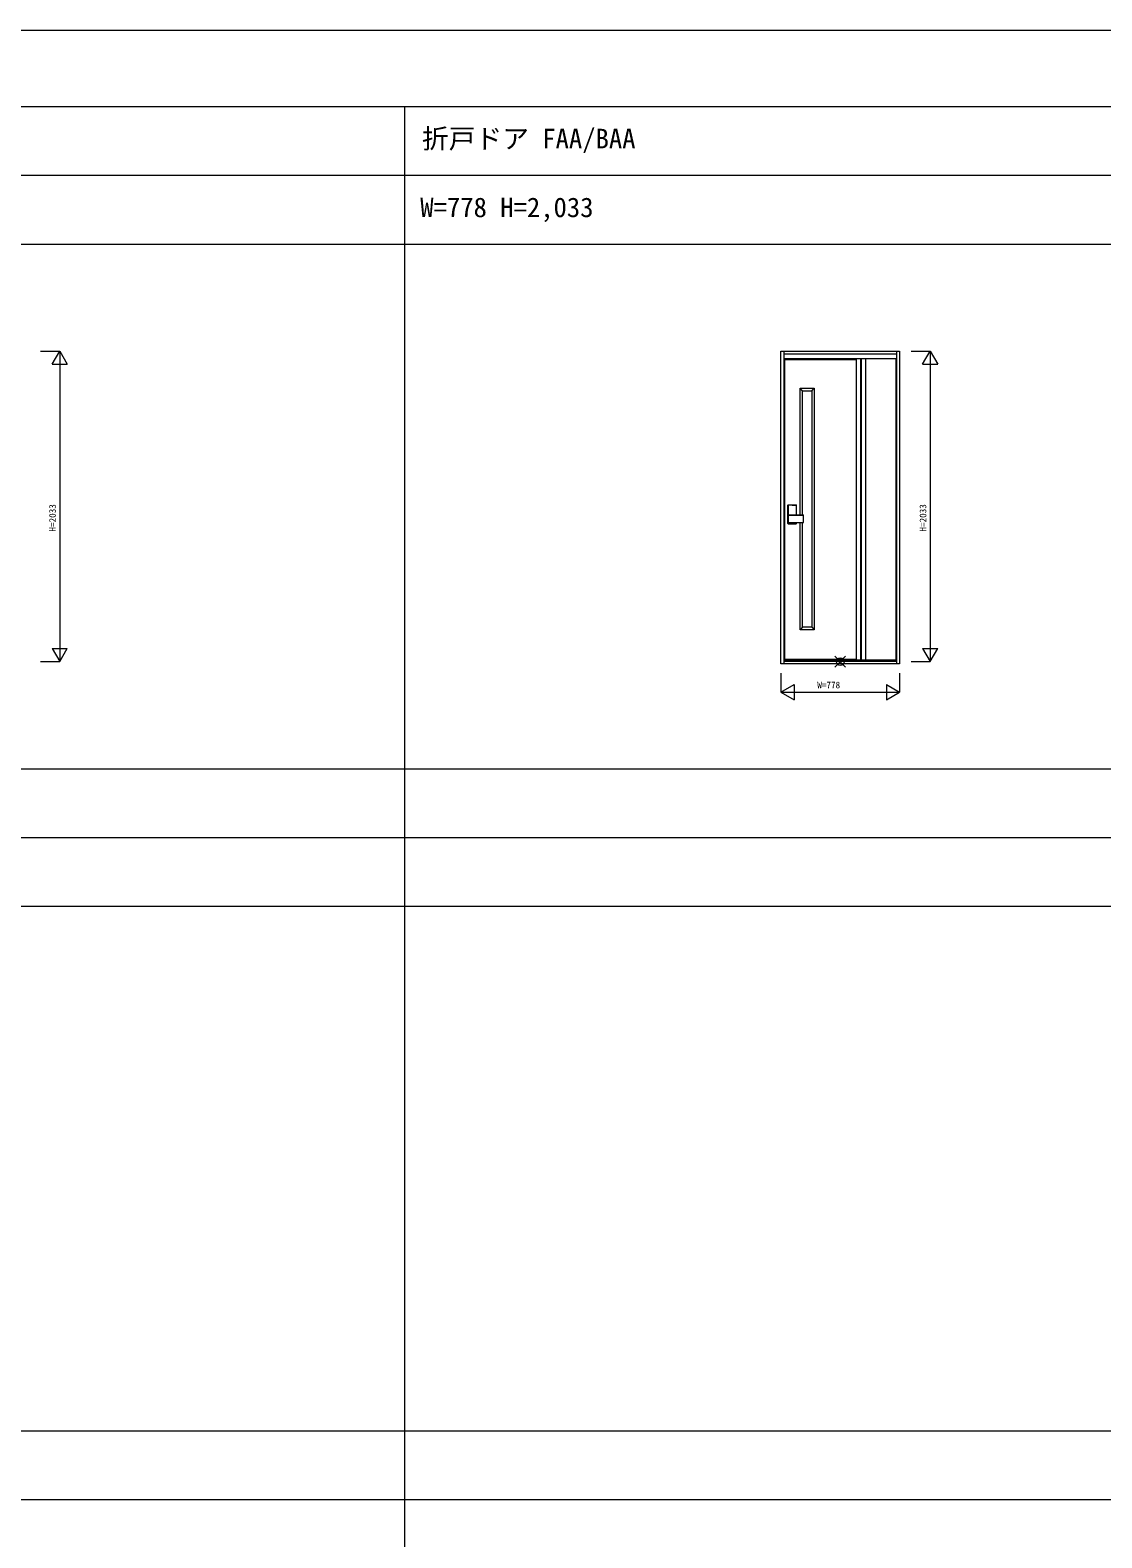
# Model space of a CAD drawing. Units: millimetres, scale not verified. Extents: x -14341 to 14341, y -10000 to 10000.
# Drawn here: x 305 to 7323, y 130 to 10000 of the extents above; entities that cross this region are included whole.
import ezdxf
from ezdxf.enums import TextEntityAlignment as Align

# ---------------------------------------------------------------- set-up
doc = ezdxf.new("R2010")
doc.units = ezdxf.units.MM
doc.header["$LTSCALE"] = 50
doc.linetypes.add('USER1', pattern=[13, 10, -1, 1, -1])
doc.layers.add('0-0_0', color=7, linetype='Continuous')
for name, color, linetype, lineweight in [('0-1_YKK_F1', 7, 'Continuous', 18), ('0-2_YKK_A1', 4, 'Continuous', 18), ('0-3_YKK_N1', 2, 'Continuous', 18), ('0-6_YKK_IN', 1, 'Continuous', 18)]:
    doc.layers.add(name, color=color, linetype=linetype, lineweight=lineweight)
doc.styles.add('ＭＳ ゴシック', font='')
doc.styles.get('ＭＳ ゴシック').set_extended_font_data('MS Gothic')

msp = doc.modelspace()

# ---------------------------------------------------------------- linework, layer by layer
at = {"layer": '0-1_YKK_F1'}
for p, q in [((-14340.51, 10000), (14340.51, 10000)), ((-14340.51, 9500), (14159.49, 9500)), ((2759.49, -10000), (2759.49, 9500)), ((-14340.51, 9050), (14159.49, 9050)), ((-14340.51, 8600), (14159.49, 8600)), ((-14340.51, 5165), (14159.49, 5165)), ((-14340.51, 4715), (14159.49, 4715)), ((-14340.51, 4265), (14159.49, 4265)), ((-14340.51, 830), (14159.49, 830)), ((-14340.51, 380), (14159.49, 380))]:
    msp.add_line(p, q, dxfattribs=at)
at = {"layer": '0-2_YKK_A1'}
for p, q in [((5240.49, 7899), (5240.49, 5851)), ((5978.49, 7899), (5978.49, 5851)), ((5978.49, 7879), (5240.49, 7879)), ((5244.99, 7850), (5973.99, 7850)), ((5244.99, 7850), (5244.99, 5875)), ((5244.99, 7844), (5714.49, 7844)), ((5714.49, 7850), (5714.49, 5875)), ((5743.29, 7850), (5743.29, 5875)), ((5745.69, 7850), (5745.69, 5875)), ((5774.49, 7850), (5774.49, 5875)), ((5973.99, 7850), (5973.99, 5875)), ((5347.49, 7655.5), (5439.49, 7655.5)), ((5363.49, 7639.5), (5347.49, 7655.5)), ((5347.49, 6826), (5347.49, 7655.5)), ((5363.49, 7639.5), (5423.49, 7639.5)), ((5363.49, 6826), (5363.49, 7639.5)), ((5423.49, 7639.5), (5439.49, 7655.5)), ((5423.49, 7639.5), (5423.49, 6091.03)), ((5439.49, 7655.5), (5439.49, 6075.03)), ((5267.49, 6770.5), (5267.49, 6890.5)), ((5268.18, 6888.81), (5268.18, 6772.19)), ((5269.47, 6778), (5269.47, 6824)), ((5269.49, 6892.5), (5320.49, 6892.5)), ((5294.99, 6890.81), (5270.18, 6890.81)), ((5270.47, 6778), (5270.47, 6824)), ((5271.47, 6826), (5367.47, 6826)), ((5271.47, 6825), (5367.47, 6825)), ((5294.99, 6890.81), (5319.8, 6890.81)), ((5321.8, 6888.81), (5321.8, 6826)), ((5322.49, 6826), (5322.49, 6890.5)), ((5368.47, 6778), (5368.47, 6824)), ((5369.47, 6778), (5369.47, 6824)), ((5269.49, 6768.5), (5320.49, 6768.5)), ((5294.99, 6770.19), (5270.18, 6770.19)), ((5271.47, 6777), (5367.47, 6777)), ((5271.47, 6776), (5367.47, 6776)), ((5294.99, 6770.19), (5319.8, 6770.19)), ((5321.8, 6776), (5321.8, 6772.19)), ((5322.49, 6770.5), (5322.49, 6776)), ((5363.49, 6091.03), (5347.49, 6075.03)), ((5423.49, 6091.03), (5439.49, 6075.03)), ((5240.49, 5851), (5220.49, 5851)), ((5978.49, 5866), (5240.49, 5866)), ((5240.49, 5854), (5978.49, 5854)), ((5714.49, 5879.53), (5244.99, 5879.53)), ((5973.99, 5875), (5244.99, 5875))]:
    msp.add_line(p, q, dxfattribs=at)
at = {"layer": '0-2_YKK_A1', "linetype": 'USER1'}
msp.add_line((5272.09, 6801), (5262.98, 6801), dxfattribs=at)
at = {"layer": '0-2_YKK_A1'}
for points in [[(5220.49, 5851), (5220.49, 7899), (5998.49, 7899), (5998.49, 5851), (5978.49, 5851)], [(5439.49, 6075.03), (5347.49, 6075.03), (5347.49, 6776)], [(5423.49, 6091.03), (5363.49, 6091.03), (5363.49, 6776)]]:
    msp.add_lwpolyline(points, dxfattribs=at)
for centre, radius, start, end in [((5269.49, 6890.5), 2, 90, 180), ((5270.18, 6888.81), 2, 90, 180), ((5271.47, 6824), 2, 90, 180), ((5271.47, 6824), 1, 90, 180), ((5319.8, 6888.81), 2, 0, 90), ((5320.49, 6890.5), 2, 0, 90), ((5367.47, 6824), 2, 0, 90), ((5367.47, 6824), 1, 0, 90), ((5269.49, 6770.5), 2, 180, 270), ((5270.18, 6772.19), 2, 180, 270), ((5271.47, 6778), 2, 180, 270), ((5271.47, 6778), 1, 180, 270), ((5319.8, 6772.19), 2, 270, 0), ((5320.49, 6770.5), 2, 270, 0), ((5367.47, 6778), 1, 270, 0), ((5367.47, 6778), 2, 270, 0)]:
    msp.add_arc(centre, radius, start, end, dxfattribs=at)
at = {"layer": '0-3_YKK_N1'}
for p, q in [((373.49, 7899), (498.49, 7899)), ((498.49, 7899), (498.49, 5866)), ((6073.49, 7899), (6198.49, 7899)), ((6198.49, 7899), (6198.49, 5866)), ((448.49, 7812.4), (548.49, 7812.4)), ((6148.49, 7812.4), (6248.49, 7812.4)), ((448.49, 5952.6), (548.49, 5952.6)), ((6148.49, 5952.6), (6248.49, 5952.6)), ((373.49, 5866), (498.49, 5866)), ((6073.49, 5866), (6198.49, 5866)), ((5998.49, 5791), (5998.49, 5666)), ((5220.49, 5666), (5307.09, 5716)), ((5220.49, 5666), (5307.09, 5616)), ((5307.09, 5716), (5307.09, 5616)), ((5911.89, 5716), (5998.49, 5666))]:
    msp.add_line(p, q, dxfattribs=at)
for points in [[(448.49, 7812.4), (498.49, 7899), (548.49, 7812.4)], [(6148.49, 7812.4), (6198.49, 7899), (6248.49, 7812.4)], [(448.49, 5952.6), (498.49, 5866), (548.49, 5952.6)], [(6148.49, 5952.6), (6198.49, 5866), (6248.49, 5952.6)], [(5220.49, 5791), (5220.49, 5666), (5998.49, 5666)], [(5911.89, 5716), (5911.89, 5616), (5998.49, 5666)]]:
    msp.add_lwpolyline(points, dxfattribs=at)
at = {"layer": '0-6_YKK_IN'}
for p, q in [((5574.14, 5830.64), (5644.85, 5901.36)), ((5574.14, 5901.36), (5644.85, 5830.64))]:
    msp.add_line(p, q, dxfattribs=at)
msp.add_circle((5609.49, 5866), 25, dxfattribs=at)

# ---------------------------------------------------------------- texts
at = {"layer": '0-0_0', "style": 'ＭＳ ゴシック'}
for s, p in [('折戸ドア FAA/BAA', (2871.16, 9187.5)), ('W=778 H=2,033', (2859.49, 8737.5))]:
    msp.add_text(s, height=128.3, dxfattribs=at).set_placement(p, align=Align.BOTTOM_LEFT)
at = {"layer": '0-3_YKK_N1', "color": 7, "style": 'ＭＳ ゴシック'}
for p in [(486.49, 6717.5), (6186.49, 6717.5)]:
    msp.add_text('H=2033', height=43.99, rotation=90, dxfattribs=at).set_placement(p, align=Align.BOTTOM_LEFT)
msp.add_text('W=778', height=43.99, dxfattribs=at).set_placement((5459.49, 5678), align=Align.BOTTOM_LEFT)

doc.saveas('drawing.dxf')
